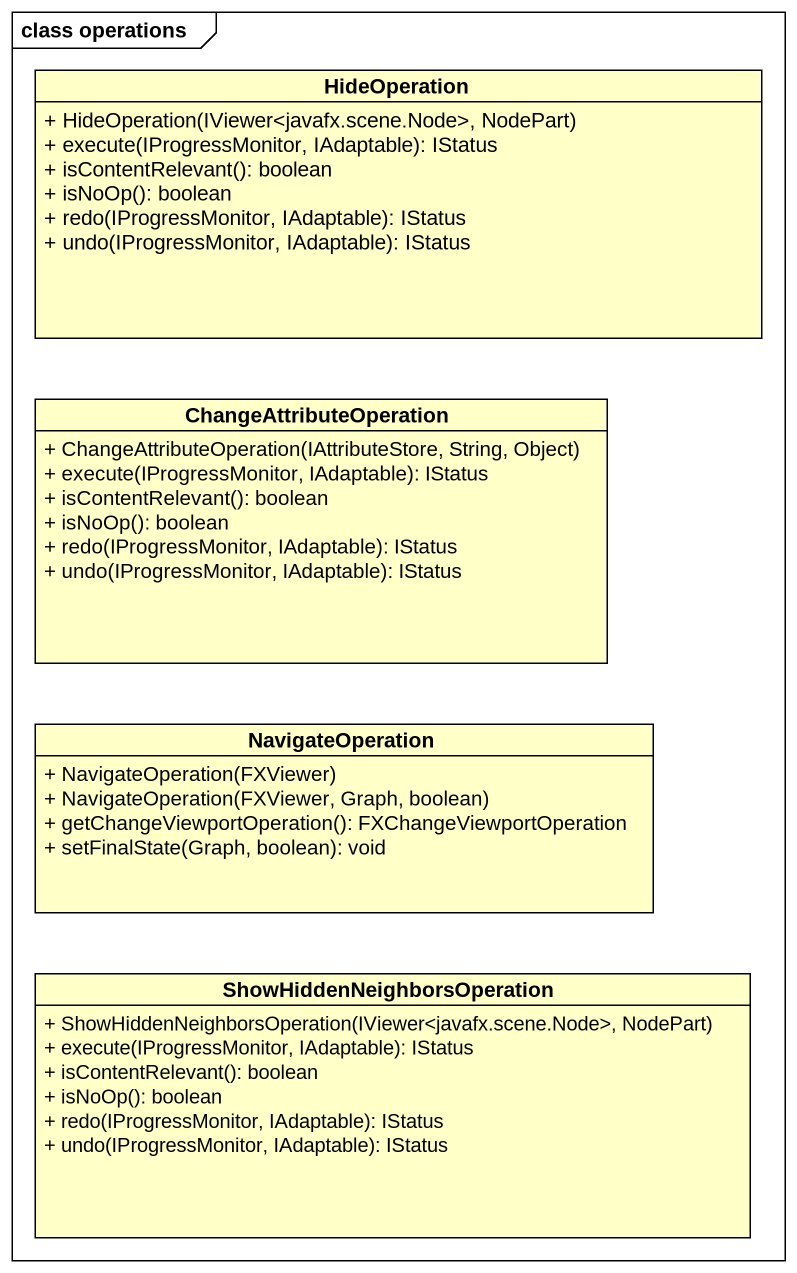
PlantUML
@startuml
mainframe class operations
hide circle
hide empty members
skinparam classAttributeIconSize 0
class HideOperation #FFFFC8 {
  + HideOperation(IViewer<javafx.scene.Node>, NodePart)
  + execute(IProgressMonitor, IAdaptable): IStatus
  + isContentRelevant(): boolean
  + isNoOp(): boolean
  + redo(IProgressMonitor, IAdaptable): IStatus
  + undo(IProgressMonitor, IAdaptable): IStatus
}
class ChangeAttributeOperation #FFFFC8 {
  + ChangeAttributeOperation(IAttributeStore, String, Object)
  + execute(IProgressMonitor, IAdaptable): IStatus
  + isContentRelevant(): boolean
  + isNoOp(): boolean
  + redo(IProgressMonitor, IAdaptable): IStatus
  + undo(IProgressMonitor, IAdaptable): IStatus
}
class NavigateOperation #FFFFC8 {
  + NavigateOperation(FXViewer)
  + NavigateOperation(FXViewer, Graph, boolean)
  + getChangeViewportOperation(): FXChangeViewportOperation
  + setFinalState(Graph, boolean): void
}
class ShowHiddenNeighborsOperation #FFFFC8 {
  + ShowHiddenNeighborsOperation(IViewer<javafx.scene.Node>, NodePart)
  + execute(IProgressMonitor, IAdaptable): IStatus
  + isContentRelevant(): boolean
  + isNoOp(): boolean
  + redo(IProgressMonitor, IAdaptable): IStatus
  + undo(IProgressMonitor, IAdaptable): IStatus
}
@enduml
